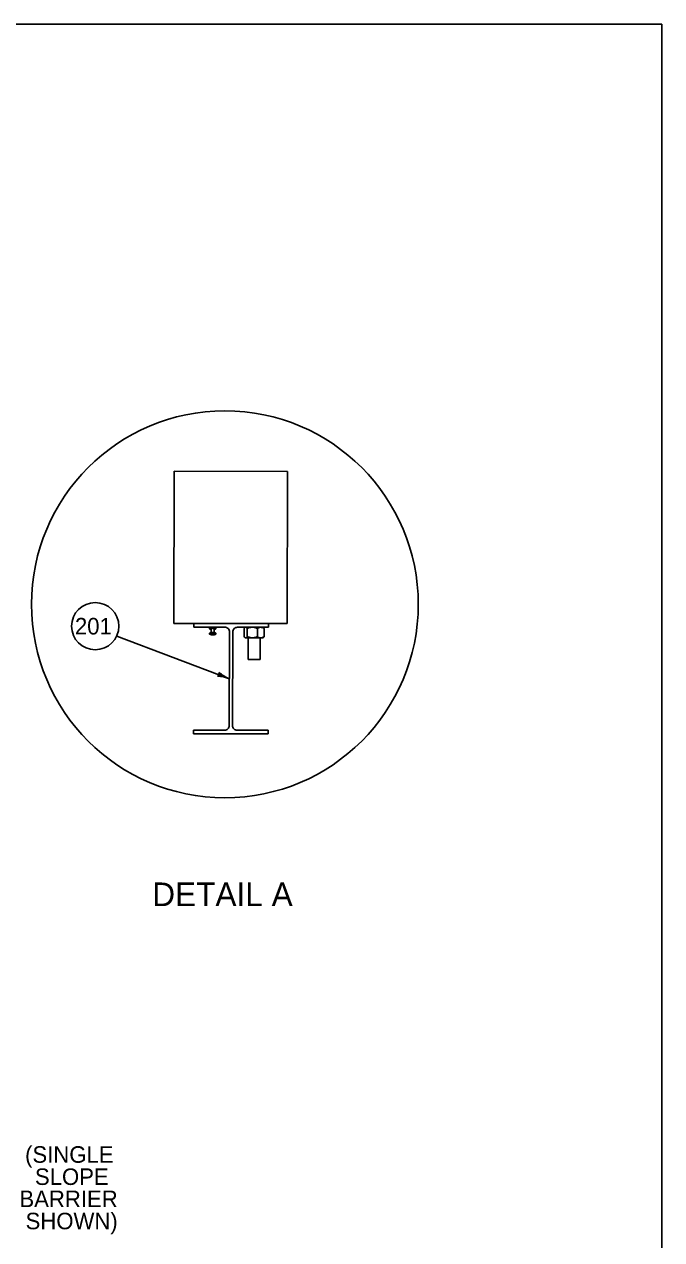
# Model space of a CAD drawing. Extents: x 503 to 668, y 143 to 243.
# Drawn here: x 640.9 to 667.9, y 191.9 to 243.3 of the extents above; entities that cross this region are included whole.
import ezdxf

# ---------------------------------------------------------------- set-up
doc = ezdxf.new("R2010")
doc.units = 0
for name, color, linetype in [('Level 2', 7, 'Continuous'), ('SB_STD_PT', 7, 'Continuous'), ('SB_STD_SEPIA', 7, 'Continuous')]:
    doc.layers.add(name, color=color, linetype=linetype)

msp = doc.modelspace()

# ---------------------------------------------------------------- linework, layer by layer
at = {"layer": 'SB_STD_PT'}
msp.add_lwpolyline([(502.896, 143.168), (667.897, 143.168), (667.897, 243.293), (502.896, 243.293)], close=True, dxfattribs=at)
at = {"layer": 'SB_STD_SEPIA'}
for p, q in [((647.244, 217.936), (647.255, 224.378)), ((652.061, 224.37), (647.255, 224.378)), ((652.061, 224.371), (652.05, 217.928)), ((648.093, 217.935), (647.244, 217.936)), ((648.093, 217.935), (648.093, 217.779)), ((651.249, 217.93), (648.093, 217.935)), ((648.093, 217.779), (649.402, 217.777)), ((648.764, 217.744), (648.764, 217.713)), ((648.829, 217.713), (648.828, 217.548)), ((648.829, 217.778), (648.829, 217.773)), ((648.958, 217.548), (648.959, 217.712)), ((648.959, 217.773), (648.959, 217.777)), ((649.023, 217.712), (649.023, 217.744)), ((649.939, 217.776), (651.249, 217.773)), ((650.223, 217.725), (650.223, 217.377)), ((650.272, 217.775), (650.253, 217.758)), ((650.358, 217.725), (650.357, 217.377)), ((650.782, 217.724), (650.782, 217.377)), ((651.043, 217.757), (651.024, 217.774)), ((651.072, 217.724), (651.043, 217.756)), ((651.072, 217.724), (651.072, 217.376)), ((652.05, 217.928), (651.249, 217.93)), ((651.249, 217.773), (651.249, 217.93)), ((644.829, 217.402), (649.599, 215.598)), ((648.764, 217.519), (648.764, 217.488)), ((649.023, 217.488), (649.023, 217.519)), ((649.602, 217.576), (649.596, 213.619)), ((649.732, 213.619), (649.738, 217.576)), ((650.252, 217.344), (650.271, 217.327)), ((650.29, 217.327), (650.271, 217.327)), ((650.569, 217.327), (650.29, 217.327)), ((650.397, 217.327), (650.395, 216.413)), ((650.926, 217.326), (650.569, 217.327)), ((650.896, 216.412), (650.897, 217.326)), ((651.023, 217.326), (650.926, 217.326)), ((651.023, 217.326), (651.043, 217.343)), ((651.072, 217.376), (651.042, 217.343)), ((650.395, 216.413), (650.896, 216.412)), ((648.085, 213.421), (648.085, 213.265)), ((649.395, 213.419), (648.085, 213.421)), ((648.085, 213.265), (651.241, 213.26)), ((651.241, 213.416), (649.932, 213.418)), ((651.241, 213.26), (651.241, 213.416))]:
    msp.add_line(p, q, dxfattribs=at)
for points in [[(649.023, 217.744), (649.022, 217.749), (649.011, 217.758), (648.989, 217.767), (648.959, 217.773), (648.923, 217.777), (648.884, 217.777), (648.846, 217.775), (648.813, 217.77), (648.787, 217.763), (648.77, 217.754), (648.764, 217.744)], [(648.958, 217.683), (648.989, 217.689), (649.011, 217.698), (649.022, 217.707), (649.022, 217.717), (649.011, 217.727), (648.989, 217.735), (648.959, 217.741), (648.923, 217.745), (648.884, 217.746), (648.846, 217.744), (648.813, 217.739), (648.786, 217.732), (648.77, 217.723), (648.764, 217.713)], [(648.764, 217.713), (648.77, 217.703), (648.786, 217.694), (648.813, 217.686), (648.829, 217.684)], [(648.959, 217.712), (648.954, 217.719), (648.94, 217.724), (648.918, 217.728), (648.894, 217.729), (648.869, 217.728), (648.848, 217.724), (648.834, 217.719), (648.829, 217.713)], [(649.023, 217.519), (649.022, 217.524), (649.01, 217.533), (648.988, 217.542), (648.958, 217.548), (648.922, 217.552), (648.884, 217.553), (648.846, 217.55), (648.812, 217.545), (648.786, 217.538), (648.769, 217.529), (648.764, 217.519)], [(648.769, 217.498), (648.764, 217.488), (648.769, 217.478), (648.786, 217.469), (648.812, 217.462), (648.846, 217.457), (648.883, 217.454), (648.922, 217.455), (648.958, 217.459), (648.988, 217.465), (649.01, 217.473), (649.022, 217.483), (649.022, 217.493), (649.01, 217.502), (648.988, 217.51), (648.958, 217.517), (648.922, 217.52), (648.884, 217.521), (648.846, 217.519), (648.812, 217.514), (648.786, 217.507), (648.769, 217.498)]]:
    msp.add_lwpolyline(points, dxfattribs=at)
for centre, radius in [((649.41, 218.745), 8.186), ((643.92, 217.82), 1)]:
    msp.add_circle(centre, radius, dxfattribs=at)
for centre, radius, start, end in [((649.402, 217.576), 0.2, 359.9009, 89.907), ((649.939, 217.575), 0.2, 89.9052, 179.907), ((649.038, 215.822), 0.127, 296.9978, 19.1145), ((649.01, 214.123), 1.587, 68.2232, 86.892), ((650.188, 217.072), 1.587, 229.5704, 248.2171), ((649.01, 214.123), 1.587, 68.211, 68.2232), ((649.395, 213.619), 0.2, 269.9009, 359.907), ((649.932, 213.619), 0.2, 179.9009, 269.9027)]:
    msp.add_arc(centre, radius, start, end, dxfattribs=at)
for points in [[(650.223, 217.725), (650.23, 217.734), (650.24, 217.747), (650.255, 217.76), (650.269, 217.771), (650.282, 217.775), (650.29, 217.775), (650.291, 217.775)], [(650.291, 217.775), (650.3, 217.773), (650.323, 217.767), (650.343, 217.745), (650.354, 217.73), (650.358, 217.725)], [(650.358, 217.725), (650.391, 217.738), (650.458, 217.765), (650.531, 217.775), (650.569, 217.775), (650.57, 217.775)], [(650.57, 217.775), (650.6, 217.773), (650.66, 217.769), (650.724, 217.748), (650.765, 217.732), (650.776, 217.727), (650.782, 217.724)], [(650.927, 217.774), (650.924, 217.774), (650.902, 217.774), (650.86, 217.765), (650.816, 217.745), (650.791, 217.729), (650.782, 217.724)], [(651.072, 217.724), (651.06, 217.731), (651.032, 217.748), (650.983, 217.769), (650.946, 217.772), (650.927, 217.774)], [(650.223, 217.377), (650.232, 217.365), (650.249, 217.342), (650.277, 217.327), (650.29, 217.327), (650.29, 217.327)], [(650.29, 217.327), (650.295, 217.328), (650.305, 217.329), (650.319, 217.337), (650.333, 217.348), (650.344, 217.36), (650.352, 217.37), (650.355, 217.375), (650.357, 217.377)], [(650.357, 217.377), (650.379, 217.368), (650.412, 217.355), (650.457, 217.341), (650.505, 217.331), (650.542, 217.327), (650.568, 217.327), (650.569, 217.327)], [(650.569, 217.327), (650.599, 217.329), (650.66, 217.333), (650.73, 217.355), (650.77, 217.372), (650.782, 217.377)], [(650.926, 217.326), (650.923, 217.326), (650.901, 217.327), (650.86, 217.335), (650.815, 217.356), (650.79, 217.371), (650.782, 217.377)], [(651.072, 217.376), (651.059, 217.369), (651.031, 217.352), (650.983, 217.331), (650.945, 217.328), (650.926, 217.326)]]:
    msp.add_open_spline(points, degree=3, dxfattribs=at)

# ---------------------------------------------------------------- texts
at = {"layer": 'Level 2'}
for s, height, p in [('201', 0.7, (643.061, 217.47)), ('DETAIL A', 1, (646.334, 205.972)), ('(SINGLE ', 0.7, (640.951, 195.11)), ('SLOPE', 0.7, (641.369, 194.171)), ('BARRIER', 0.7, (640.711, 193.233)), ('SHOWN)', 0.7, (640.973, 192.295))]:
    msp.add_text(s, height=height, dxfattribs=at).set_placement(p)

doc.saveas('drawing.dxf')
